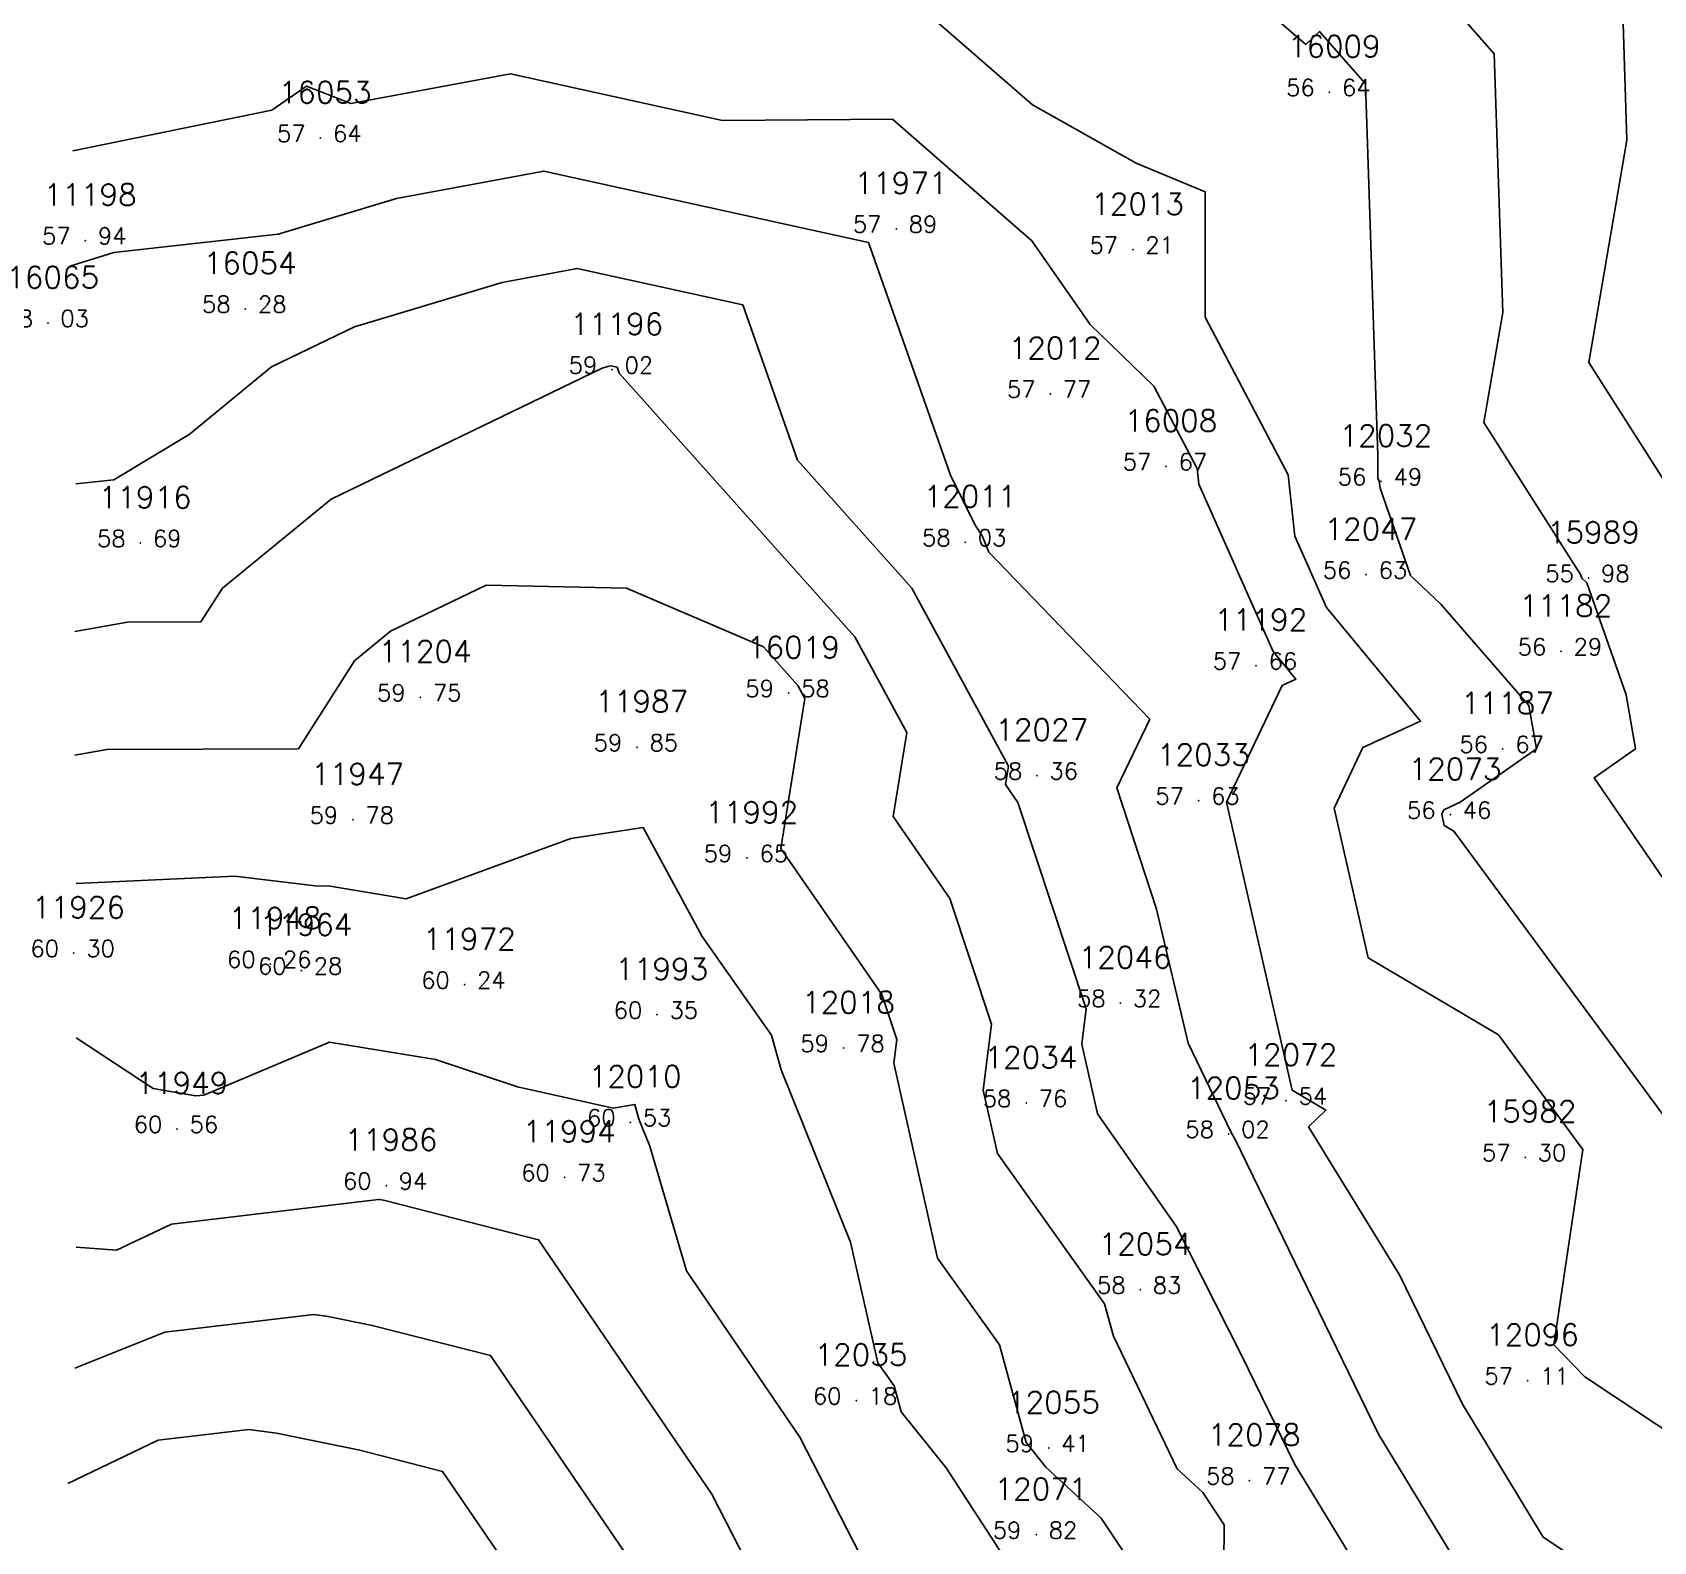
# Model space of a CAD drawing. Header units: millimetres. Extents: x 1412565 to 1412813, y 4931476 to 4931699.
# Drawn here: x 1412628.52 to 1412647.98, y 4931596.19 to 4931614.3 of the extents above; entities that cross this region are included whole.
import ezdxf
from ezdxf.enums import TextEntityAlignment as Align

# ---------------------------------------------------------------- set-up
doc = ezdxf.new("R2010")
doc.units = ezdxf.units.MM
for name, color, linetype in [('CIVIL', 50, 'Continuous'), ('CIVIL-DRAW', 80, 'Continuous'), ('CIVIL-NONAME', 130, 'Continuous'), ('CIVIL-TEXT', 240, 'Continuous'), ('CIVIL-Z', 50, 'Continuous'), ('Tcontours0', 7, 'Continuous'), ('Tcontours1', 7, 'Continuous'), ('Tcontours2', 7, 'Continuous')]:
    doc.layers.add(name, color=color, linetype=linetype)
doc.styles.add('CIVILCADMAIN', font='TXT.SHX')
doc.styles.get("Standard").update_dxf_attribs({"font": 'arial.ttf'})

# ---------------------------------------------------------------- blocks, each defined once
blk = doc.blocks.new('CIVIL-ZZ')
at = {"layer": 'CIVIL-DRAW'}
blk.add_point((0, 0), dxfattribs=at)
at = {"layer": 'CIVIL-NONAME'}
blk.add_attdef('NAME', text='', height=1.8, dxfattribs=at).set_placement((0, 2.1), align=Align.CENTER)
at = {"layer": 'CIVIL-TEXT', "flags": 8}
blk.add_attdef('TEXT', text='', height=2, dxfattribs=at).set_placement((0.2, -3.3), align=Align.CENTER)
at = {"layer": 'CIVIL-Z'}
blk.add_attdef('Z1', text='', height=1.6, dxfattribs=at).set_placement((-0.75, -0.225), align=Align.RIGHT)
blk.add_attdef('Z2', (0.75, -0.225), '', height=1.6, dxfattribs=at)

msp = doc.modelspace()

# ---------------------------------------------------------------- linework, layer by layer
at = {"layer": 'Tcontours0', "elevation": 60}
msp.add_lwpolyline([(1412629.047, 4931604.086), (1412630.953, 4931604.173), (1412631.916, 4931604.057), (1412632.097, 4931604.054), (1412633.011, 4931603.903), (1412634.984, 4931604.624), (1412635.852, 4931604.757), (1412636.56, 4931603.45), (1412637.395, 4931602.264), (1412637.509, 4931601.849), (1412638.343, 4931599.783), (1412638.669, 4931598.333), (1412638.865, 4931598.057), (1412638.95, 4931597.747), (1412639.49, 4931597.075), (1412640.308, 4931595.809)], dxfattribs=at)
at = {"layer": 'Tcontours1'}
for points, elevation in [([(1412643.548, 4931616.913), (1412646.068, 4931614.042), (1412646.17, 4931610.937), (1412645.944, 4931609.615), (1412647.102, 4931607.795), (1412647.118, 4931607.751), (1412647.179, 4931607.693), (1412647.651, 4931606.348), (1412647.764, 4931605.7), (1412647.268, 4931605.353), (1412648.625, 4931603.368), (1412649.95, 4931602.475), (1412650.117, 4931601.638), (1412649.929, 4931601.066), (1412651.171, 4931599.318), (1412651.922, 4931598.118), (1412652.496, 4931597.458), (1412655.072, 4931595.256)], 56), ([(1412638.786, 4931614.944), (1412640.527, 4931613.427), (1412641.768, 4931612.727), (1412642.599, 4931612.386), (1412642.599, 4931610.879), (1412643.595, 4931608.988), (1412643.676, 4931608.252), (1412644.056, 4931607.398), (1412645.183, 4931606.033), (1412644.491, 4931605.716), (1412644.146, 4931604.988), (1412644.555, 4931603.195), (1412646.119, 4931602.268), (1412647.132, 4931600.895), (1412646.783, 4931598.551), (1412647.153, 4931598.164), (1412648.88, 4931597.021), (1412649.445, 4931595.939)], 57), ([(1412628.972, 4931611.494), (1412629.499, 4931611.655), (1412631.474, 4931611.877), (1412632.893, 4931612.305), (1412634.661, 4931612.633), (1412638.558, 4931611.775), (1412639.542, 4931608.986), (1412639.838, 4931608.385), (1412639.921, 4931608.256), (1412640.003, 4931608.06), (1412641.933, 4931606.059), (1412641.537, 4931605.232), (1412642.016, 4931603.777), (1412642.396, 4931602.17), (1412642.909, 4931601.097), (1412642.959, 4931601.015), (1412644.679, 4931597.477), (1412646.685, 4931594.173)], 58), ([(1412629.034, 4931607.111), (1412629.666, 4931607.223), (1412630.545, 4931607.226), (1412630.803, 4931607.629), (1412632.109, 4931608.698), (1412635.361, 4931610.27), (1412635.429, 4931610.29), (1412635.464, 4931610.297), (1412635.54, 4931610.28), (1412635.566, 4931610.208), (1412638.393, 4931607.047), (1412639.017, 4931605.899), (1412638.853, 4931604.889), (1412639.534, 4931603.906), (1412640.034, 4931602.398), (1412639.935, 4931601.605), (1412640.105, 4931600.847), (1412641.391, 4931599.043), (1412641.498, 4931598.653), (1412642.264, 4931597.06), (1412642.569, 4931596.778), (1412642.828, 4931596.391), (1412642.821, 4931595.909)], 59), ([(1412629.047, 4931599.721), (1412629.533, 4931599.684), (1412630.191, 4931599.998), (1412632.677, 4931600.294), (1412632.695, 4931600.292), (1412632.752, 4931600.28), (1412634.599, 4931599.81), (1412636.679, 4931596.756), (1412638.571, 4931593.066)], 61), ([(1412628.947, 4931596.884), (1412630.033, 4931597.404), (1412631.122, 4931597.533), (1412631.452, 4931597.488), (1412632.452, 4931597.285), (1412633.447, 4931597.031), (1412634.569, 4931595.384)], 62)]:
    msp.add_lwpolyline(points, dxfattribs=dict(at, elevation=elevation))
at = {"layer": 'Tcontours2'}
for points, elevation in [([(1412643.261, 4931614.621), (1412643.807, 4931614.154), (1412643.971, 4931614.309), (1412644.523, 4931613.681), (1412644.669, 4931609.221), (1412644.669, 4931608.949), (1412644.688, 4931608.912), (1412644.697, 4931608.83), (1412645.064, 4931607.782), (1412645.425, 4931607.438), (1412646.483, 4931606.223), (1412646.574, 4931605.7), (1412645.66, 4931605.06), (1412645.462, 4931604.97), (1412645.437, 4931604.916), (1412645.467, 4931604.783), (1412645.583, 4931604.714), (1412648.284, 4931601.053)], 56.5), ([(1412647.613, 4931614.404), (1412647.659, 4931613.004), (1412647.204, 4931610.335), (1412648.101, 4931608.924), (1412648.132, 4931608.119), (1412648.358, 4931607.854), (1412648.813, 4931606.243), (1412648.997, 4931605.903), (1412651.328, 4931604.305), (1412651.689, 4931604.078), (1412652.055, 4931603.343), (1412652.243, 4931602.408), (1412651.785, 4931601.016), (1412652.387, 4931600.169), (1412652.751, 4931599.588), (1412654.759, 4931597.276), (1412656.132, 4931596.104)], 55.5), ([(1412629.009, 4931612.876), (1412631.398, 4931613.364), (1412631.814, 4931613.653), (1412632.346, 4931613.446), (1412634.26, 4931613.802), (1412636.805, 4931613.241), (1412638.845, 4931613.256), (1412640.519, 4931611.797), (1412641.217, 4931610.794), (1412641.982, 4931610.051), (1412642.502, 4931609.064), (1412642.522, 4931608.878), (1412643.415, 4931606.869), (1412643.688, 4931606.538), (1412643.521, 4931606.461), (1412642.856, 4931605.061), (1412643.643, 4931601.607), (1412644.048, 4931601.367), (1412643.84, 4931601.167), (1412644.931, 4931599.389), (1412645.685, 4931597.838), (1412646.654, 4931596.243), (1412647.833, 4931595.463)], 57.5), ([(1412629.043, 4931608.882), (1412629.5, 4931608.93), (1412630.404, 4931609.472), (1412631.394, 4931610.283), (1412632.388, 4931610.763), (1412634.161, 4931611.298), (1412635.062, 4931611.465), (1412637.049, 4931611.028), (1412637.707, 4931609.163), (1412639.077, 4931607.631), (1412640.238, 4931605.494), (1412640.202, 4931605.273), (1412640.351, 4931605.058), (1412641.171, 4931602.583), (1412641.118, 4931602.159), (1412641.304, 4931601.32), (1412642.252, 4931599.972), (1412643.04, 4931598.418), (1412643.673, 4931597.115), (1412644.377, 4931595.957)], 58.5), ([(1412629.034, 4931605.627), (1412629.418, 4931605.695), (1412631.715, 4931605.703), (1412632.388, 4931606.756), (1412632.823, 4931607.113), (1412633.968, 4931607.666), (1412635.653, 4931607.63), (1412637.297, 4931606.924), (1412637.709, 4931606.463), (1412637.795, 4931606.305), (1412637.505, 4931604.505), (1412638.717, 4931602.755), (1412638.897, 4931602.214), (1412638.861, 4931601.929), (1412639.387, 4931599.59), (1412640.128, 4931598.55), (1412640.45, 4931597.377), (1412640.687, 4931597.082), (1412641.35, 4931596.468), (1412642.17, 4931595.24)], 59.5), ([(1412629.049, 4931602.235), (1412629.974, 4931601.627), (1412630.484, 4931601.536), (1412630.579, 4931601.547), (1412632.09, 4931602.18), (1412633.361, 4931601.975), (1412634.347, 4931601.644), (1412635.494, 4931601.391), (1412635.753, 4931601.435), (1412635.802, 4931601.256), (1412635.932, 4931600.934), (1412636.374, 4931599.439), (1412637.735, 4931597.441), (1412638.539, 4931595.873)], 60.5), ([(1412629.033, 4931598.269), (1412630.112, 4931598.701), (1412631.9, 4931598.914), (1412632.074, 4931598.89), (1412632.602, 4931598.783), (1412634.023, 4931598.42), (1412635.624, 4931596.07)], 61.5)]:
    msp.add_lwpolyline(points, dxfattribs=dict(at, elevation=elevation))

# ---------------------------------------------------------------- block references
at = {"layer": 'CIVIL'}
ref = msp.add_blockref('CIVIL-ZZ', (1412644.09, 4931613.58, 56.64), dxfattribs=dict(at, xscale=0.2, yscale=0.2))
ref.add_attrib('Z2', '64', (1412644.24, 4931613.535), dxfattribs={"layer": 'CIVIL-Z', "height": 0.2, "style": 'CIVILCADMAIN'})
ref.add_attrib('Z1', '56', (1412643.57, 4931613.535), dxfattribs={"layer": 'CIVIL-Z', "height": 0.2, "style": 'CIVILCADMAIN'})
ref.add_attrib('NAME', '16009', (1412643.59, 4931614), dxfattribs={"layer": 'CIVIL-NONAME', "height": 0.26, "style": 'CIVILCADMAIN'})
ref = msp.add_blockref('CIVIL-ZZ', (1412631.98, 4931613.03, 57.64), dxfattribs=dict(at, xscale=0.2, yscale=0.2))
ref.add_attrib('Z2', '64', (1412632.13, 4931612.985), dxfattribs={"layer": 'CIVIL-Z', "height": 0.2, "style": 'CIVILCADMAIN'})
ref.add_attrib('Z1', '57', (1412631.46, 4931612.985), dxfattribs={"layer": 'CIVIL-Z', "height": 0.2, "style": 'CIVILCADMAIN'})
ref.add_attrib('NAME', '16053', (1412631.48, 4931613.45), dxfattribs={"layer": 'CIVIL-NONAME', "height": 0.26, "style": 'CIVILCADMAIN'})
ref = msp.add_blockref('CIVIL-ZZ', (1412629.16, 4931611.8, 57.94), dxfattribs=dict(at, xscale=0.2, yscale=0.2))
ref.add_attrib('Z2', '94', (1412629.31, 4931611.755), dxfattribs={"layer": 'CIVIL-Z', "height": 0.2, "style": 'CIVILCADMAIN'})
ref.add_attrib('Z1', '57', (1412628.64, 4931611.755), dxfattribs={"layer": 'CIVIL-Z', "height": 0.2, "style": 'CIVILCADMAIN'})
ref.add_attrib('NAME', '11198', (1412628.66, 4931612.22), dxfattribs={"layer": 'CIVIL-NONAME', "height": 0.26, "style": 'CIVILCADMAIN'})
ref = msp.add_blockref('CIVIL-ZZ', (1412638.89, 4931611.94, 57.89), dxfattribs=dict(at, xscale=0.2, yscale=0.2))
ref.add_attrib('Z2', '89', (1412639.04, 4931611.895), dxfattribs={"layer": 'CIVIL-Z', "height": 0.2, "style": 'CIVILCADMAIN'})
ref.add_attrib('Z1', '57', (1412638.37, 4931611.895), dxfattribs={"layer": 'CIVIL-Z', "height": 0.2, "style": 'CIVILCADMAIN'})
ref.add_attrib('NAME', '11971', (1412638.39, 4931612.36), dxfattribs={"layer": 'CIVIL-NONAME', "height": 0.26, "style": 'CIVILCADMAIN'})
ref = msp.add_blockref('CIVIL-ZZ', (1412641.73, 4931611.69, 57.21), dxfattribs=dict(at, xscale=0.2, yscale=0.2))
ref.add_attrib('Z2', '21', (1412641.88, 4931611.645), dxfattribs={"layer": 'CIVIL-Z', "height": 0.2, "style": 'CIVILCADMAIN'})
ref.add_attrib('Z1', '57', (1412641.21, 4931611.645), dxfattribs={"layer": 'CIVIL-Z', "height": 0.2, "style": 'CIVILCADMAIN'})
ref.add_attrib('NAME', '12013', (1412641.23, 4931612.11), dxfattribs={"layer": 'CIVIL-NONAME', "height": 0.26, "style": 'CIVILCADMAIN'})
ref = msp.add_blockref('CIVIL-ZZ', (1412631.08, 4931610.98, 58.28), dxfattribs=dict(at, xscale=0.2, yscale=0.2))
ref.add_attrib('Z2', '28', (1412631.23, 4931610.935), dxfattribs={"layer": 'CIVIL-Z', "height": 0.2, "style": 'CIVILCADMAIN'})
ref.add_attrib('Z1', '58', (1412630.56, 4931610.935), dxfattribs={"layer": 'CIVIL-Z', "height": 0.2, "style": 'CIVILCADMAIN'})
ref.add_attrib('NAME', '16054', (1412630.58, 4931611.4), dxfattribs={"layer": 'CIVIL-NONAME', "height": 0.26, "style": 'CIVILCADMAIN'})
ref = msp.add_blockref('CIVIL-ZZ', (1412628.71, 4931610.81, 58.03), dxfattribs=dict(at, xscale=0.2, yscale=0.2))
ref.add_attrib('Z2', '03', (1412628.86, 4931610.765), dxfattribs={"layer": 'CIVIL-Z', "height": 0.2, "style": 'CIVILCADMAIN'})
ref.add_attrib('Z1', '58', (1412628.19, 4931610.765), dxfattribs={"layer": 'CIVIL-Z', "height": 0.2, "style": 'CIVILCADMAIN'})
ref.add_attrib('NAME', '16065', (1412628.21, 4931611.23), dxfattribs={"layer": 'CIVIL-NONAME', "height": 0.26, "style": 'CIVILCADMAIN'})
ref = msp.add_blockref('CIVIL-ZZ', (1412635.48, 4931610.25, 59.02), dxfattribs=dict(at, xscale=0.2, yscale=0.2))
ref.add_attrib('Z2', '02', (1412635.63, 4931610.205), dxfattribs={"layer": 'CIVIL-Z', "height": 0.2, "style": 'CIVILCADMAIN'})
ref.add_attrib('Z1', '59', (1412634.96, 4931610.205), dxfattribs={"layer": 'CIVIL-Z', "height": 0.2, "style": 'CIVILCADMAIN'})
ref.add_attrib('NAME', '11196', (1412634.98, 4931610.67), dxfattribs={"layer": 'CIVIL-NONAME', "height": 0.26, "style": 'CIVILCADMAIN'})
ref = msp.add_blockref('CIVIL-ZZ', (1412640.74, 4931609.96, 57.77), dxfattribs=dict(at, xscale=0.2, yscale=0.2))
ref.add_attrib('Z2', '77', (1412640.89, 4931609.915), dxfattribs={"layer": 'CIVIL-Z', "height": 0.2, "style": 'CIVILCADMAIN'})
ref.add_attrib('Z1', '57', (1412640.22, 4931609.915), dxfattribs={"layer": 'CIVIL-Z', "height": 0.2, "style": 'CIVILCADMAIN'})
ref.add_attrib('NAME', '12012', (1412640.24, 4931610.38), dxfattribs={"layer": 'CIVIL-NONAME', "height": 0.26, "style": 'CIVILCADMAIN'})
ref = msp.add_blockref('CIVIL-ZZ', (1412642.13, 4931609.09, 57.67), dxfattribs=dict(at, xscale=0.2, yscale=0.2))
ref.add_attrib('Z2', '67', (1412642.28, 4931609.045), dxfattribs={"layer": 'CIVIL-Z', "height": 0.2, "style": 'CIVILCADMAIN'})
ref.add_attrib('Z1', '57', (1412641.61, 4931609.045), dxfattribs={"layer": 'CIVIL-Z', "height": 0.2, "style": 'CIVILCADMAIN'})
ref.add_attrib('NAME', '16008', (1412641.63, 4931609.51), dxfattribs={"layer": 'CIVIL-NONAME', "height": 0.26, "style": 'CIVILCADMAIN'})
ref = msp.add_blockref('CIVIL-ZZ', (1412644.71, 4931608.91, 56.49), dxfattribs=dict(at, xscale=0.2, yscale=0.2))
ref.add_attrib('Z2', '49', (1412644.86, 4931608.865), dxfattribs={"layer": 'CIVIL-Z', "height": 0.2, "style": 'CIVILCADMAIN'})
ref.add_attrib('Z1', '56', (1412644.19, 4931608.865), dxfattribs={"layer": 'CIVIL-Z', "height": 0.2, "style": 'CIVILCADMAIN'})
ref.add_attrib('NAME', '12032', (1412644.21, 4931609.33), dxfattribs={"layer": 'CIVIL-NONAME', "height": 0.26, "style": 'CIVILCADMAIN'})
ref = msp.add_blockref('CIVIL-ZZ', (1412629.82, 4931608.17, 58.69), dxfattribs=dict(at, xscale=0.2, yscale=0.2))
ref.add_attrib('Z2', '69', (1412629.97, 4931608.125), dxfattribs={"layer": 'CIVIL-Z', "height": 0.2, "style": 'CIVILCADMAIN'})
ref.add_attrib('Z1', '58', (1412629.3, 4931608.125), dxfattribs={"layer": 'CIVIL-Z', "height": 0.2, "style": 'CIVILCADMAIN'})
ref.add_attrib('NAME', '11916', (1412629.32, 4931608.59), dxfattribs={"layer": 'CIVIL-NONAME', "height": 0.26, "style": 'CIVILCADMAIN'})
ref = msp.add_blockref('CIVIL-ZZ', (1412639.72, 4931608.18, 58.03), dxfattribs=dict(at, xscale=0.2, yscale=0.2))
ref.add_attrib('Z2', '03', (1412639.87, 4931608.135), dxfattribs={"layer": 'CIVIL-Z', "height": 0.2, "style": 'CIVILCADMAIN'})
ref.add_attrib('Z1', '58', (1412639.2, 4931608.135), dxfattribs={"layer": 'CIVIL-Z', "height": 0.2, "style": 'CIVILCADMAIN'})
ref.add_attrib('NAME', '12011', (1412639.22, 4931608.6), dxfattribs={"layer": 'CIVIL-NONAME', "height": 0.26, "style": 'CIVILCADMAIN'})
ref = msp.add_blockref('CIVIL-ZZ', (1412644.53, 4931607.79, 56.63), dxfattribs=dict(at, xscale=0.2, yscale=0.2))
ref.add_attrib('Z2', '63', (1412644.68, 4931607.745), dxfattribs={"layer": 'CIVIL-Z', "height": 0.2, "style": 'CIVILCADMAIN'})
ref.add_attrib('Z1', '56', (1412644.01, 4931607.745), dxfattribs={"layer": 'CIVIL-Z', "height": 0.2, "style": 'CIVILCADMAIN'})
ref.add_attrib('NAME', '12047', (1412644.03, 4931608.21), dxfattribs={"layer": 'CIVIL-NONAME', "height": 0.26, "style": 'CIVILCADMAIN'})
ref = msp.add_blockref('CIVIL-ZZ', (1412647.2, 4931607.75, 55.98), dxfattribs=dict(at, xscale=0.2, yscale=0.2))
ref.add_attrib('Z2', '98', (1412647.35, 4931607.705), dxfattribs={"layer": 'CIVIL-Z', "height": 0.2, "style": 'CIVILCADMAIN'})
ref.add_attrib('Z1', '55', (1412646.68, 4931607.705), dxfattribs={"layer": 'CIVIL-Z', "height": 0.2, "style": 'CIVILCADMAIN'})
ref.add_attrib('NAME', '15989', (1412646.7, 4931608.17), dxfattribs={"layer": 'CIVIL-NONAME', "height": 0.26, "style": 'CIVILCADMAIN'})
ref = msp.add_blockref('CIVIL-ZZ', (1412643.21, 4931606.7, 57.66), dxfattribs=dict(at, xscale=0.2, yscale=0.2))
ref.add_attrib('Z2', '66', (1412643.36, 4931606.655), dxfattribs={"layer": 'CIVIL-Z', "height": 0.2, "style": 'CIVILCADMAIN'})
ref.add_attrib('Z1', '57', (1412642.69, 4931606.655), dxfattribs={"layer": 'CIVIL-Z', "height": 0.2, "style": 'CIVILCADMAIN'})
ref.add_attrib('NAME', '11192', (1412642.71, 4931607.12), dxfattribs={"layer": 'CIVIL-NONAME', "height": 0.26, "style": 'CIVILCADMAIN'})
ref = msp.add_blockref('CIVIL-ZZ', (1412646.87, 4931606.87, 56.29), dxfattribs=dict(at, xscale=0.2, yscale=0.2))
ref.add_attrib('Z2', '29', (1412647.02, 4931606.825), dxfattribs={"layer": 'CIVIL-Z', "height": 0.2, "style": 'CIVILCADMAIN'})
ref.add_attrib('Z1', '56', (1412646.35, 4931606.825), dxfattribs={"layer": 'CIVIL-Z', "height": 0.2, "style": 'CIVILCADMAIN'})
ref.add_attrib('NAME', '11182', (1412646.37, 4931607.29), dxfattribs={"layer": 'CIVIL-NONAME', "height": 0.26, "style": 'CIVILCADMAIN'})
ref = msp.add_blockref('CIVIL-ZZ', (1412633.18, 4931606.32, 59.75), dxfattribs=dict(at, xscale=0.2, yscale=0.2))
ref.add_attrib('Z2', '75', (1412633.33, 4931606.275), dxfattribs={"layer": 'CIVIL-Z', "height": 0.2, "style": 'CIVILCADMAIN'})
ref.add_attrib('Z1', '59', (1412632.66, 4931606.275), dxfattribs={"layer": 'CIVIL-Z', "height": 0.2, "style": 'CIVILCADMAIN'})
ref.add_attrib('NAME', '11204', (1412632.68, 4931606.74), dxfattribs={"layer": 'CIVIL-NONAME', "height": 0.26, "style": 'CIVILCADMAIN'})
ref = msp.add_blockref('CIVIL-ZZ', (1412637.6, 4931606.37, 59.58), dxfattribs=dict(at, xscale=0.2, yscale=0.2))
ref.add_attrib('Z2', '58', (1412637.75, 4931606.325), dxfattribs={"layer": 'CIVIL-Z', "height": 0.2, "style": 'CIVILCADMAIN'})
ref.add_attrib('Z1', '59', (1412637.08, 4931606.325), dxfattribs={"layer": 'CIVIL-Z', "height": 0.2, "style": 'CIVILCADMAIN'})
ref.add_attrib('NAME', '16019', (1412637.1, 4931606.79), dxfattribs={"layer": 'CIVIL-NONAME', "height": 0.26, "style": 'CIVILCADMAIN'})
ref = msp.add_blockref('CIVIL-ZZ', (1412635.78, 4931605.72, 59.85), dxfattribs=dict(at, xscale=0.2, yscale=0.2))
ref.add_attrib('Z2', '85', (1412635.93, 4931605.675), dxfattribs={"layer": 'CIVIL-Z', "height": 0.2, "style": 'CIVILCADMAIN'})
ref.add_attrib('Z1', '59', (1412635.26, 4931605.675), dxfattribs={"layer": 'CIVIL-Z', "height": 0.2, "style": 'CIVILCADMAIN'})
ref.add_attrib('NAME', '11987', (1412635.28, 4931606.14), dxfattribs={"layer": 'CIVIL-NONAME', "height": 0.26, "style": 'CIVILCADMAIN'})
ref = msp.add_blockref('CIVIL-ZZ', (1412646.17, 4931605.7, 56.67), dxfattribs=dict(at, xscale=0.2, yscale=0.2))
ref.add_attrib('Z2', '67', (1412646.32, 4931605.655), dxfattribs={"layer": 'CIVIL-Z', "height": 0.2, "style": 'CIVILCADMAIN'})
ref.add_attrib('Z1', '56', (1412645.65, 4931605.655), dxfattribs={"layer": 'CIVIL-Z', "height": 0.2, "style": 'CIVILCADMAIN'})
ref.add_attrib('NAME', '11187', (1412645.67, 4931606.12), dxfattribs={"layer": 'CIVIL-NONAME', "height": 0.26, "style": 'CIVILCADMAIN'})
ref = msp.add_blockref('CIVIL-ZZ', (1412640.58, 4931605.38, 58.36), dxfattribs=dict(at, xscale=0.2, yscale=0.2))
ref.add_attrib('Z2', '36', (1412640.73, 4931605.335), dxfattribs={"layer": 'CIVIL-Z', "height": 0.2, "style": 'CIVILCADMAIN'})
ref.add_attrib('Z1', '58', (1412640.06, 4931605.335), dxfattribs={"layer": 'CIVIL-Z', "height": 0.2, "style": 'CIVILCADMAIN'})
ref.add_attrib('NAME', '12027', (1412640.08, 4931605.8), dxfattribs={"layer": 'CIVIL-NONAME', "height": 0.26, "style": 'CIVILCADMAIN'})
ref = msp.add_blockref('CIVIL-ZZ', (1412642.52, 4931605.08, 57.63), dxfattribs=dict(at, xscale=0.2, yscale=0.2))
ref.add_attrib('Z2', '63', (1412642.67, 4931605.035), dxfattribs={"layer": 'CIVIL-Z', "height": 0.2, "style": 'CIVILCADMAIN'})
ref.add_attrib('Z1', '57', (1412642, 4931605.035), dxfattribs={"layer": 'CIVIL-Z', "height": 0.2, "style": 'CIVILCADMAIN'})
ref.add_attrib('NAME', '12033', (1412642.02, 4931605.5), dxfattribs={"layer": 'CIVIL-NONAME', "height": 0.26, "style": 'CIVILCADMAIN'})
ref = msp.add_blockref('CIVIL-ZZ', (1412632.37, 4931604.85, 59.78), dxfattribs=dict(at, xscale=0.2, yscale=0.2))
ref.add_attrib('Z2', '78', (1412632.52, 4931604.805), dxfattribs={"layer": 'CIVIL-Z', "height": 0.2, "style": 'CIVILCADMAIN'})
ref.add_attrib('Z1', '59', (1412631.85, 4931604.805), dxfattribs={"layer": 'CIVIL-Z', "height": 0.2, "style": 'CIVILCADMAIN'})
ref.add_attrib('NAME', '11947', (1412631.87, 4931605.27), dxfattribs={"layer": 'CIVIL-NONAME', "height": 0.26, "style": 'CIVILCADMAIN'})
ref = msp.add_blockref('CIVIL-ZZ', (1412645.54, 4931604.91, 56.46), dxfattribs=dict(at, xscale=0.2, yscale=0.2))
ref.add_attrib('Z2', '46', (1412645.69, 4931604.865), dxfattribs={"layer": 'CIVIL-Z', "height": 0.2, "style": 'CIVILCADMAIN'})
ref.add_attrib('Z1', '56', (1412645.02, 4931604.865), dxfattribs={"layer": 'CIVIL-Z', "height": 0.2, "style": 'CIVILCADMAIN'})
ref.add_attrib('NAME', '12073', (1412645.04, 4931605.33), dxfattribs={"layer": 'CIVIL-NONAME', "height": 0.26, "style": 'CIVILCADMAIN'})
ref = msp.add_blockref('CIVIL-ZZ', (1412637.1, 4931604.39, 59.65), dxfattribs=dict(at, xscale=0.2, yscale=0.2))
ref.add_attrib('Z2', '65', (1412637.25, 4931604.345), dxfattribs={"layer": 'CIVIL-Z', "height": 0.2, "style": 'CIVILCADMAIN'})
ref.add_attrib('Z1', '59', (1412636.58, 4931604.345), dxfattribs={"layer": 'CIVIL-Z', "height": 0.2, "style": 'CIVILCADMAIN'})
ref.add_attrib('NAME', '11992', (1412636.6, 4931604.81), dxfattribs={"layer": 'CIVIL-NONAME', "height": 0.26, "style": 'CIVILCADMAIN'})
ref = msp.add_blockref('CIVIL-ZZ', (1412629.02, 4931603.25, 60.3), dxfattribs=dict(at, xscale=0.2, yscale=0.2))
ref.add_attrib('Z2', '30', (1412629.17, 4931603.205), dxfattribs={"layer": 'CIVIL-Z', "height": 0.2, "style": 'CIVILCADMAIN'})
ref.add_attrib('Z1', '60', (1412628.5, 4931603.205), dxfattribs={"layer": 'CIVIL-Z', "height": 0.2, "style": 'CIVILCADMAIN'})
ref.add_attrib('NAME', '11926', (1412628.52, 4931603.67), dxfattribs={"layer": 'CIVIL-NONAME', "height": 0.26, "style": 'CIVILCADMAIN'})
ref = msp.add_blockref('CIVIL-ZZ', (1412631.38, 4931603.12, 60.26), dxfattribs=dict(at, xscale=0.2, yscale=0.2))
ref.add_attrib('Z2', '26', (1412631.53, 4931603.075), dxfattribs={"layer": 'CIVIL-Z', "height": 0.2, "style": 'CIVILCADMAIN'})
ref.add_attrib('Z1', '60', (1412630.86, 4931603.075), dxfattribs={"layer": 'CIVIL-Z', "height": 0.2, "style": 'CIVILCADMAIN'})
ref.add_attrib('NAME', '11948', (1412630.88, 4931603.54), dxfattribs={"layer": 'CIVIL-NONAME', "height": 0.26, "style": 'CIVILCADMAIN'})
ref = msp.add_blockref('CIVIL-ZZ', (1412631.75, 4931603.04, 60.28), dxfattribs=dict(at, xscale=0.2, yscale=0.2))
ref.add_attrib('Z2', '28', (1412631.9, 4931602.995), dxfattribs={"layer": 'CIVIL-Z', "height": 0.2, "style": 'CIVILCADMAIN'})
ref.add_attrib('Z1', '60', (1412631.23, 4931602.995), dxfattribs={"layer": 'CIVIL-Z', "height": 0.2, "style": 'CIVILCADMAIN'})
ref.add_attrib('NAME', '11964', (1412631.25, 4931603.46), dxfattribs={"layer": 'CIVIL-NONAME', "height": 0.26, "style": 'CIVILCADMAIN'})
ref = msp.add_blockref('CIVIL-ZZ', (1412633.71, 4931602.87, 60.24), dxfattribs=dict(at, xscale=0.2, yscale=0.2))
ref.add_attrib('Z2', '24', (1412633.86, 4931602.825), dxfattribs={"layer": 'CIVIL-Z', "height": 0.2, "style": 'CIVILCADMAIN'})
ref.add_attrib('Z1', '60', (1412633.19, 4931602.825), dxfattribs={"layer": 'CIVIL-Z', "height": 0.2, "style": 'CIVILCADMAIN'})
ref.add_attrib('NAME', '11972', (1412633.21, 4931603.29), dxfattribs={"layer": 'CIVIL-NONAME', "height": 0.26, "style": 'CIVILCADMAIN'})
ref = msp.add_blockref('CIVIL-ZZ', (1412641.58, 4931602.65, 58.32), dxfattribs=dict(at, xscale=0.2, yscale=0.2))
ref.add_attrib('Z2', '32', (1412641.73, 4931602.605), dxfattribs={"layer": 'CIVIL-Z', "height": 0.2, "style": 'CIVILCADMAIN'})
ref.add_attrib('Z1', '58', (1412641.06, 4931602.605), dxfattribs={"layer": 'CIVIL-Z', "height": 0.2, "style": 'CIVILCADMAIN'})
ref.add_attrib('NAME', '12046', (1412641.08, 4931603.07), dxfattribs={"layer": 'CIVIL-NONAME', "height": 0.26, "style": 'CIVILCADMAIN'})
ref = msp.add_blockref('CIVIL-ZZ', (1412636.02, 4931602.51, 60.35), dxfattribs=dict(at, xscale=0.2, yscale=0.2))
ref.add_attrib('Z2', '35', (1412636.17, 4931602.465), dxfattribs={"layer": 'CIVIL-Z', "height": 0.2, "style": 'CIVILCADMAIN'})
ref.add_attrib('Z1', '60', (1412635.5, 4931602.465), dxfattribs={"layer": 'CIVIL-Z', "height": 0.2, "style": 'CIVILCADMAIN'})
ref.add_attrib('NAME', '11993', (1412635.52, 4931602.93), dxfattribs={"layer": 'CIVIL-NONAME', "height": 0.26, "style": 'CIVILCADMAIN'})
ref = msp.add_blockref('CIVIL-ZZ', (1412638.26, 4931602.11, 59.78), dxfattribs=dict(at, xscale=0.2, yscale=0.2))
ref.add_attrib('Z2', '78', (1412638.41, 4931602.065), dxfattribs={"layer": 'CIVIL-Z', "height": 0.2, "style": 'CIVILCADMAIN'})
ref.add_attrib('Z1', '59', (1412637.74, 4931602.065), dxfattribs={"layer": 'CIVIL-Z', "height": 0.2, "style": 'CIVILCADMAIN'})
ref.add_attrib('NAME', '12018', (1412637.76, 4931602.53), dxfattribs={"layer": 'CIVIL-NONAME', "height": 0.26, "style": 'CIVILCADMAIN'})
ref = msp.add_blockref('CIVIL-ZZ', (1412640.45, 4931601.45, 58.76), dxfattribs=dict(at, xscale=0.2, yscale=0.2))
ref.add_attrib('Z2', '76', (1412640.6, 4931601.405), dxfattribs={"layer": 'CIVIL-Z', "height": 0.2, "style": 'CIVILCADMAIN'})
ref.add_attrib('Z1', '58', (1412639.93, 4931601.405), dxfattribs={"layer": 'CIVIL-Z', "height": 0.2, "style": 'CIVILCADMAIN'})
ref.add_attrib('NAME', '12034', (1412639.95, 4931601.87), dxfattribs={"layer": 'CIVIL-NONAME', "height": 0.26, "style": 'CIVILCADMAIN'})
ref = msp.add_blockref('CIVIL-ZZ', (1412643.57, 4931601.48, 57.54), dxfattribs=dict(at, xscale=0.2, yscale=0.2))
ref.add_attrib('Z2', '54', (1412643.72, 4931601.435), dxfattribs={"layer": 'CIVIL-Z', "height": 0.2, "style": 'CIVILCADMAIN'})
ref.add_attrib('Z1', '57', (1412643.05, 4931601.435), dxfattribs={"layer": 'CIVIL-Z', "height": 0.2, "style": 'CIVILCADMAIN'})
ref.add_attrib('NAME', '12072', (1412643.07, 4931601.9), dxfattribs={"layer": 'CIVIL-NONAME', "height": 0.26, "style": 'CIVILCADMAIN'})
ref = msp.add_blockref('CIVIL-ZZ', (1412630.26, 4931601.14, 60.56), dxfattribs=dict(at, xscale=0.2, yscale=0.2))
ref.add_attrib('Z2', '56', (1412630.41, 4931601.095), dxfattribs={"layer": 'CIVIL-Z', "height": 0.2, "style": 'CIVILCADMAIN'})
ref.add_attrib('Z1', '60', (1412629.74, 4931601.095), dxfattribs={"layer": 'CIVIL-Z', "height": 0.2, "style": 'CIVILCADMAIN'})
ref.add_attrib('NAME', '11949', (1412629.76, 4931601.56), dxfattribs={"layer": 'CIVIL-NONAME', "height": 0.26, "style": 'CIVILCADMAIN'})
ref = msp.add_blockref('CIVIL-ZZ', (1412635.7, 4931601.22, 60.53), dxfattribs=dict(at, xscale=0.2, yscale=0.2))
ref.add_attrib('Z2', '53', (1412635.85, 4931601.175), dxfattribs={"layer": 'CIVIL-Z', "height": 0.2, "style": 'CIVILCADMAIN'})
ref.add_attrib('Z1', '60', (1412635.18, 4931601.175), dxfattribs={"layer": 'CIVIL-Z', "height": 0.2, "style": 'CIVILCADMAIN'})
ref.add_attrib('NAME', '12010', (1412635.2, 4931601.64), dxfattribs={"layer": 'CIVIL-NONAME', "height": 0.26, "style": 'CIVILCADMAIN'})
ref = msp.add_blockref('CIVIL-ZZ', (1412642.88, 4931601.08, 58.02), dxfattribs=dict(at, xscale=0.2, yscale=0.2))
ref.add_attrib('Z2', '02', (1412643.03, 4931601.035), dxfattribs={"layer": 'CIVIL-Z', "height": 0.2, "style": 'CIVILCADMAIN'})
ref.add_attrib('Z1', '58', (1412642.36, 4931601.035), dxfattribs={"layer": 'CIVIL-Z', "height": 0.2, "style": 'CIVILCADMAIN'})
ref.add_attrib('NAME', '12053', (1412642.38, 4931601.5), dxfattribs={"layer": 'CIVIL-NONAME', "height": 0.26, "style": 'CIVILCADMAIN'})
ref = msp.add_blockref('CIVIL-ZZ', (1412646.44, 4931600.8, 57.3), dxfattribs=dict(at, xscale=0.2, yscale=0.2))
ref.add_attrib('Z2', '30', (1412646.59, 4931600.755), dxfattribs={"layer": 'CIVIL-Z', "height": 0.2, "style": 'CIVILCADMAIN'})
ref.add_attrib('Z1', '57', (1412645.92, 4931600.755), dxfattribs={"layer": 'CIVIL-Z', "height": 0.2, "style": 'CIVILCADMAIN'})
ref.add_attrib('NAME', '15982', (1412645.94, 4931601.22), dxfattribs={"layer": 'CIVIL-NONAME', "height": 0.26, "style": 'CIVILCADMAIN'})
ref = msp.add_blockref('CIVIL-ZZ', (1412634.91, 4931600.56, 60.73), dxfattribs=dict(at, xscale=0.2, yscale=0.2))
ref.add_attrib('Z2', '73', (1412635.06, 4931600.515), dxfattribs={"layer": 'CIVIL-Z', "height": 0.2, "style": 'CIVILCADMAIN'})
ref.add_attrib('Z1', '60', (1412634.39, 4931600.515), dxfattribs={"layer": 'CIVIL-Z', "height": 0.2, "style": 'CIVILCADMAIN'})
ref.add_attrib('NAME', '11994', (1412634.41, 4931600.98), dxfattribs={"layer": 'CIVIL-NONAME', "height": 0.26, "style": 'CIVILCADMAIN'})
ref = msp.add_blockref('CIVIL-ZZ', (1412632.77, 4931600.46, 60.94), dxfattribs=dict(at, xscale=0.2, yscale=0.2))
ref.add_attrib('Z2', '94', (1412632.92, 4931600.415), dxfattribs={"layer": 'CIVIL-Z', "height": 0.2, "style": 'CIVILCADMAIN'})
ref.add_attrib('Z1', '60', (1412632.25, 4931600.415), dxfattribs={"layer": 'CIVIL-Z', "height": 0.2, "style": 'CIVILCADMAIN'})
ref.add_attrib('NAME', '11986', (1412632.27, 4931600.88), dxfattribs={"layer": 'CIVIL-NONAME', "height": 0.26, "style": 'CIVILCADMAIN'})
ref = msp.add_blockref('CIVIL-ZZ', (1412641.82, 4931599.21, 58.83), dxfattribs=dict(at, xscale=0.2, yscale=0.2))
ref.add_attrib('Z2', '83', (1412641.97, 4931599.165), dxfattribs={"layer": 'CIVIL-Z', "height": 0.2, "style": 'CIVILCADMAIN'})
ref.add_attrib('Z1', '58', (1412641.3, 4931599.165), dxfattribs={"layer": 'CIVIL-Z', "height": 0.2, "style": 'CIVILCADMAIN'})
ref.add_attrib('NAME', '12054', (1412641.32, 4931599.63), dxfattribs={"layer": 'CIVIL-NONAME', "height": 0.26, "style": 'CIVILCADMAIN'})
ref = msp.add_blockref('CIVIL-ZZ', (1412646.47, 4931598.12, 57.11), dxfattribs=dict(at, xscale=0.2, yscale=0.2))
ref.add_attrib('Z2', '11', (1412646.62, 4931598.075), dxfattribs={"layer": 'CIVIL-Z', "height": 0.2, "style": 'CIVILCADMAIN'})
ref.add_attrib('Z1', '57', (1412645.95, 4931598.075), dxfattribs={"layer": 'CIVIL-Z', "height": 0.2, "style": 'CIVILCADMAIN'})
ref.add_attrib('NAME', '12096', (1412645.97, 4931598.54), dxfattribs={"layer": 'CIVIL-NONAME', "height": 0.26, "style": 'CIVILCADMAIN'})
ref = msp.add_blockref('CIVIL-ZZ', (1412638.41, 4931597.88, 60.18), dxfattribs=dict(at, xscale=0.2, yscale=0.2))
ref.add_attrib('Z2', '18', (1412638.56, 4931597.835), dxfattribs={"layer": 'CIVIL-Z', "height": 0.2, "style": 'CIVILCADMAIN'})
ref.add_attrib('Z1', '60', (1412637.89, 4931597.835), dxfattribs={"layer": 'CIVIL-Z', "height": 0.2, "style": 'CIVILCADMAIN'})
ref.add_attrib('NAME', '12035', (1412637.91, 4931598.3), dxfattribs={"layer": 'CIVIL-NONAME', "height": 0.26, "style": 'CIVILCADMAIN'})
ref = msp.add_blockref('CIVIL-ZZ', (1412640.72, 4931597.31, 59.41), dxfattribs=dict(at, xscale=0.2, yscale=0.2))
ref.add_attrib('Z2', '41', (1412640.87, 4931597.265), dxfattribs={"layer": 'CIVIL-Z', "height": 0.2, "style": 'CIVILCADMAIN'})
ref.add_attrib('Z1', '59', (1412640.2, 4931597.265), dxfattribs={"layer": 'CIVIL-Z', "height": 0.2, "style": 'CIVILCADMAIN'})
ref.add_attrib('NAME', '12055', (1412640.22, 4931597.73), dxfattribs={"layer": 'CIVIL-NONAME', "height": 0.26, "style": 'CIVILCADMAIN'})
ref = msp.add_blockref('CIVIL-ZZ', (1412643.13, 4931596.92, 58.77), dxfattribs=dict(at, xscale=0.2, yscale=0.2))
ref.add_attrib('Z2', '77', (1412643.28, 4931596.875), dxfattribs={"layer": 'CIVIL-Z', "height": 0.2, "style": 'CIVILCADMAIN'})
ref.add_attrib('Z1', '58', (1412642.61, 4931596.875), dxfattribs={"layer": 'CIVIL-Z', "height": 0.2, "style": 'CIVILCADMAIN'})
ref.add_attrib('NAME', '12078', (1412642.63, 4931597.34), dxfattribs={"layer": 'CIVIL-NONAME', "height": 0.26, "style": 'CIVILCADMAIN'})
ref = msp.add_blockref('CIVIL-ZZ', (1412640.57, 4931596.27, 59.82), dxfattribs=dict(at, xscale=0.2, yscale=0.2))
ref.add_attrib('Z2', '82', (1412640.72, 4931596.225), dxfattribs={"layer": 'CIVIL-Z', "height": 0.2, "style": 'CIVILCADMAIN'})
ref.add_attrib('Z1', '59', (1412640.05, 4931596.225), dxfattribs={"layer": 'CIVIL-Z', "height": 0.2, "style": 'CIVILCADMAIN'})
ref.add_attrib('NAME', '12071', (1412640.07, 4931596.69), dxfattribs={"layer": 'CIVIL-NONAME', "height": 0.26, "style": 'CIVILCADMAIN'})

doc.saveas('drawing.dxf')
